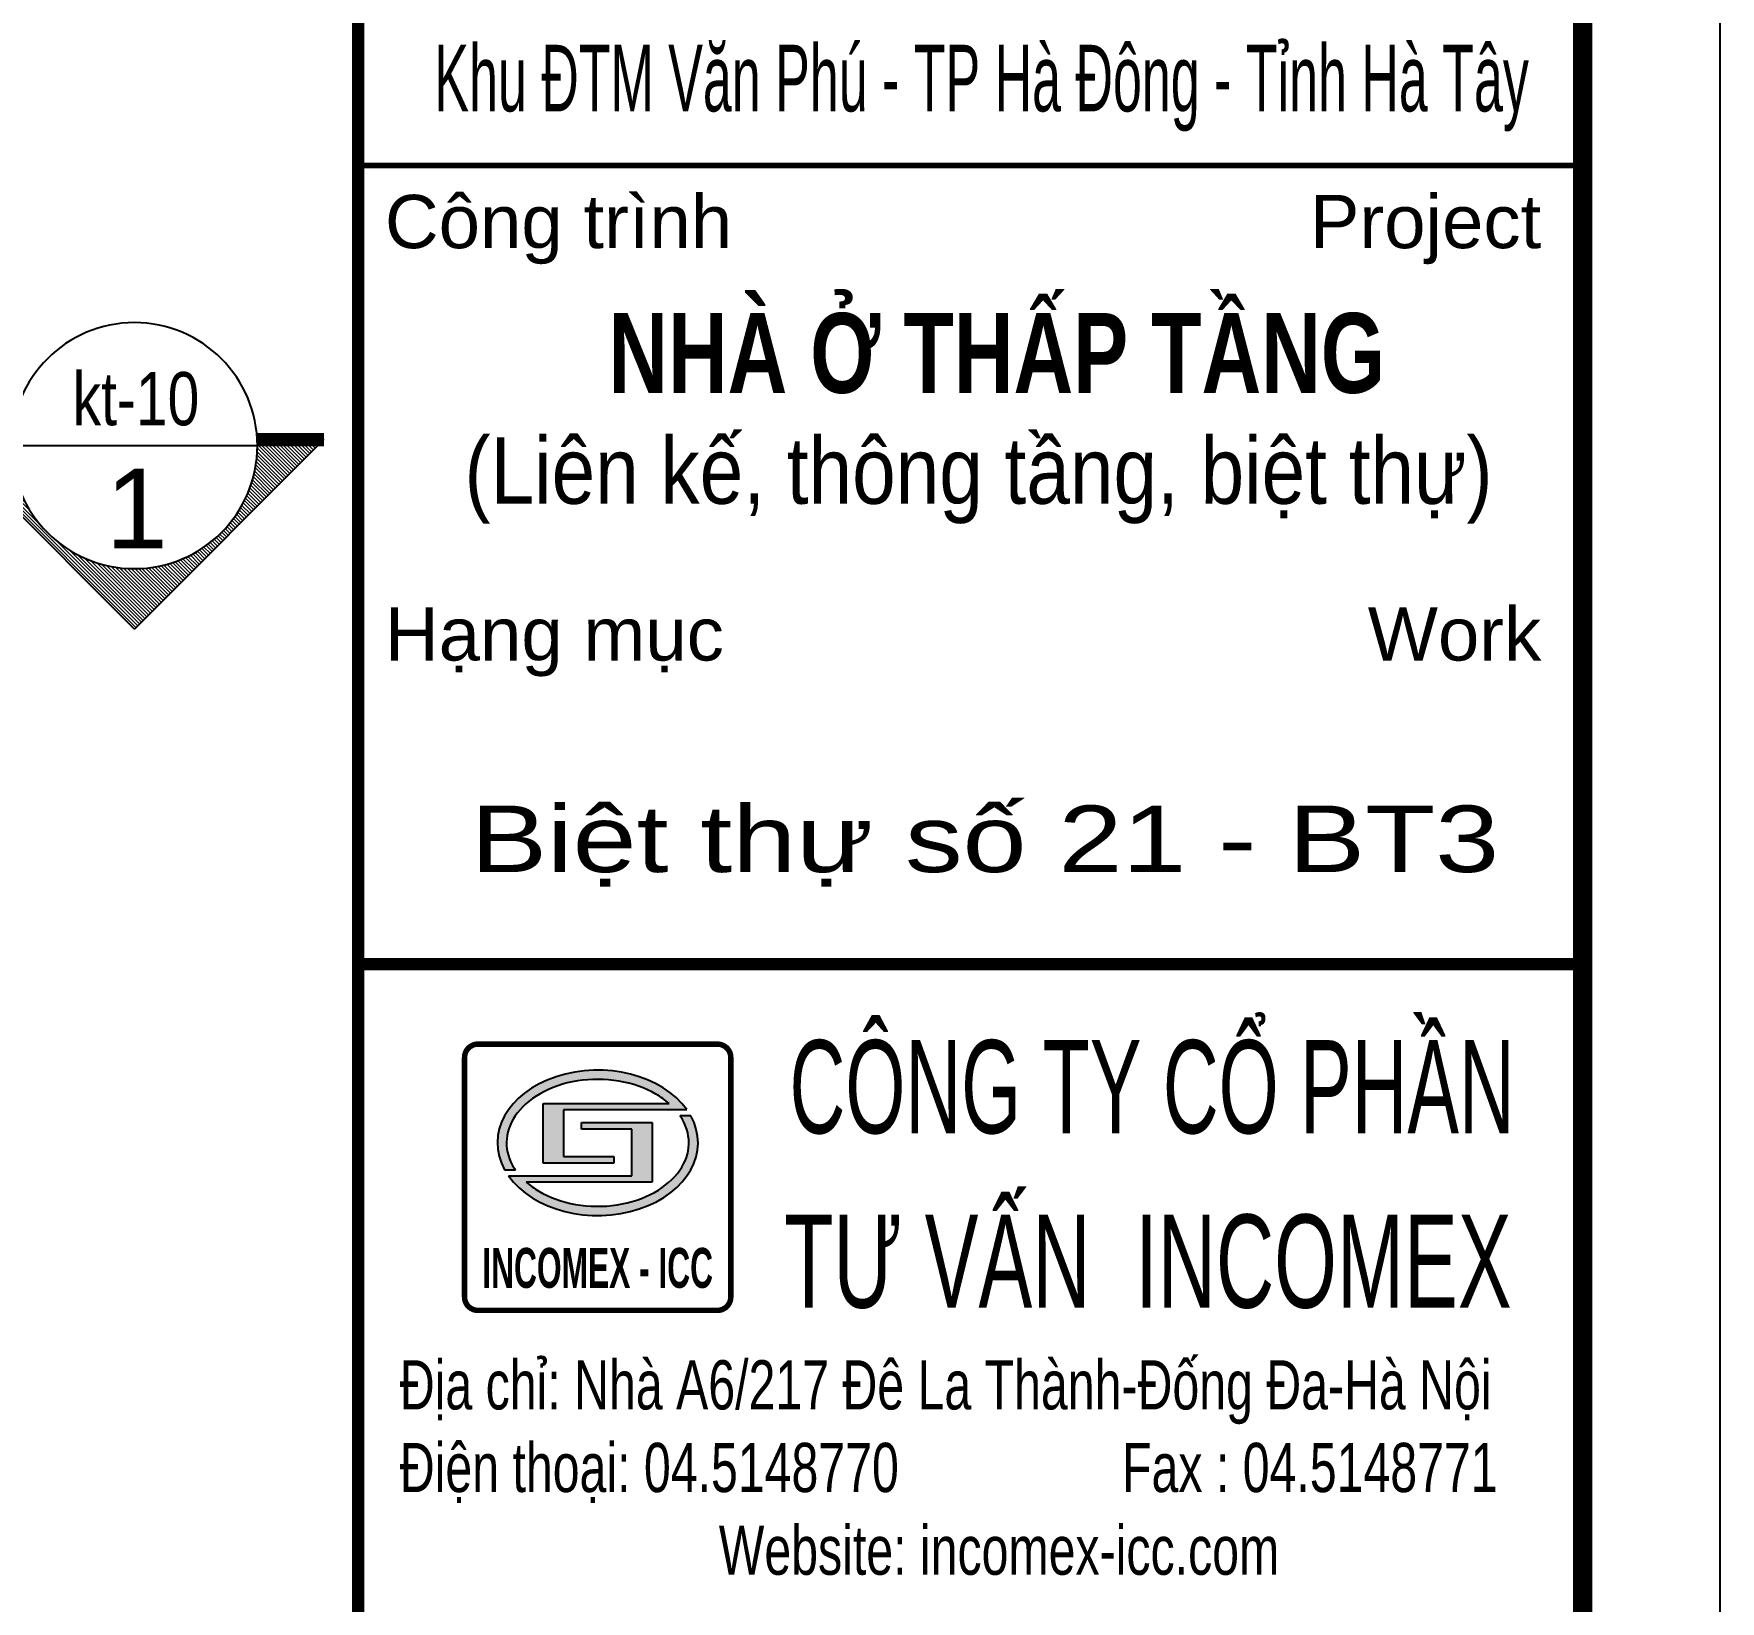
# Model space of a CAD drawing. Header units: millimetres. Extents: x -229618 to 2906, y -178063 to 96806.
# Drawn here: x -190865 to -186113, y -32551 to -28136 of the extents above; entities that cross this region are included whole.
import ezdxf
from ezdxf.enums import TextEntityAlignment as Align

# ---------------------------------------------------------------- set-up
doc = ezdxf.new("R2010")
doc.units = ezdxf.units.MM
doc.header["$LTSCALE"] = 200
doc.header["$MEASUREMENT"] = 0
doc.layers.get('DEFPOINTS').update_dxf_attribs({"linetype": 'CONTINUOUS'})
doc.layers.add('cat', color=1, linetype='CONTINUOUS', lineweight=40)
doc.layers.add('hatch', color=250, linetype='CONTINUOUS', lineweight=5)
doc.layers.add('in', color=203, linetype='CONTINUOUS', lineweight=5, plot=False)
for name, color, linetype in [('KHUNGTEN', 7, 'CONTINUOUS'), ('MANH', 9, 'CONTINUOUS'), ('TEXT', 33, 'CONTINUOUS')]:
    doc.layers.add(name, color=color, linetype=linetype)
doc.styles.add('Aria H B iso', font='Vharialb_0.ttf')
doc.styles.add('Arial iso', font='vnarial_0.ttf')
doc.styles.add('CHU HOA Day', font='Vharial_0.ttf')
doc.styles.add('CHUC HOA MANH', font='chhbg.shx', dxfattribs={"width": 0.8, "height": 250})
doc.styles.add('khung', font='Vhcentn_0.ttf')

# ---------------------------------------------------------------- blocks, each defined once
blk = doc.blocks.new('KhungA3')
at = {"layer": 'KHUNGTEN'}
h = blk.add_hatch(color=1, dxfattribs=at)
edge = h.paths.add_edge_path()
edge.add_ellipse((374.131, 177.301), major_axis=(3.769, 0), ratio=0.724113, start_angle=27.14742, end_angle=201.88862)
edge.add_line((370.634, 176.283), (371.038, 176.283))
edge.add_spline(control_points=[(371.038, 176.283), (371.027, 176.299), (371.016, 176.315), (370.801, 176.649), (370.702, 176.987), (370.711, 177.66), (370.82, 177.997), (371.249, 178.628), (371.57, 178.918), (372.375, 179.376), (372.857, 179.543), (373.879, 179.707), (374.419, 179.705), (375.438, 179.533), (375.918, 179.364), (376.502, 179.024), (376.669, 178.904), (376.816, 178.774)], knot_values=[6.970393, 6.970393, 6.970393, 6.970393, 6.993242, 6.993242, 7.4406, 7.4406, 7.887957, 7.887957, 8.335315, 8.335315, 8.782673, 8.782673, 9.23003, 9.23003, 9.677388, 9.677388, 9.884896, 9.884896, 9.884896, 9.884896], degree=3, periodic=0)
edge.add_line((376.816, 178.774), (372.078, 178.774))
edge.add_line((372.078, 178.774), (372.078, 176.542))
edge.add_line((372.078, 176.542), (374.744, 176.542))
edge.add_line((374.744, 176.542), (374.744, 176.784))
edge.add_line((374.744, 176.784), (372.846, 176.784))
edge.add_line((372.846, 176.784), (372.846, 178.546))
edge.add_line((372.846, 178.546), (377.485, 178.546))
edge = h.paths.add_edge_path()
edge.add_ellipse((374.131, 177.301), major_axis=(-3.769, 0), ratio=0.724113, start_angle=27.14736, end_angle=201.88868)
edge.add_line((377.628, 178.318), (377.224, 178.318))
edge.add_spline(control_points=[(377.224, 178.318), (377.23, 178.309), (377.236, 178.3), (377.452, 177.975), (377.556, 177.637), (377.556, 177.301)], knot_values=[6.283185, 6.283185, 6.283185, 6.283185, 6.295947, 6.295947, 6.743305, 6.743305, 6.743305, 6.743305], degree=3, periodic=0)
edge.add_spline(control_points=[(377.556, 177.301), (377.556, 177.286), (377.556, 177.27), (377.546, 176.919), (377.432, 176.582), (376.994, 175.953), (376.668, 175.665), (375.856, 175.212), (375.372, 175.049), (374.347, 174.892), (373.808, 174.898), (372.791, 175.078), (372.314, 175.251), (371.744, 175.589), (371.586, 175.704), (371.446, 175.828)], knot_values=[3.828793, 3.828793, 3.828793, 3.828793, 3.84897, 3.84897, 4.296328, 4.296328, 4.743686, 4.743686, 5.191044, 5.191044, 5.638401, 5.638401, 6.085759, 6.085759, 6.283185, 6.283185, 6.283185, 6.283185], degree=3, periodic=0)
edge.add_line((371.446, 175.828), (376.184, 175.828))
edge.add_line((376.184, 175.828), (376.184, 176.055))
edge.add_line((376.184, 176.055), (376.184, 178.059))
edge.add_line((376.184, 178.059), (375.416, 178.059))
edge.add_line((375.416, 178.059), (373.518, 178.059))
edge.add_line((373.518, 178.059), (373.518, 177.817))
edge.add_line((373.518, 177.817), (375.416, 177.817))
edge.add_line((375.416, 177.817), (375.416, 176.055))
edge.add_line((375.416, 176.055), (370.777, 176.055))
at = {"layer": 'DEFPOINTS', "color": 8}
blk.add_lwpolyline([(-3.738, 3.813), (416.305, 3.813), (416.305, 300.813), (-3.738, 300.813)], close=True, dxfattribs=at)
at = {"layer": 'KHUNGTEN', "color": 8}
for p, q in [((372.078, 176.542), (372.078, 178.774)), ((372.078, 176.542), (372.078, 178.774)), ((372.078, 178.774), (376.816, 178.774)), ((377.485, 178.546), (372.846, 178.546)), ((372.846, 178.546), (372.846, 176.784)), ((373.518, 178.059), (376.184, 178.059)), ((373.518, 177.817), (373.518, 178.059)), ((375.416, 178.059), (376.184, 178.059)), ((376.184, 178.059), (376.184, 177.817)), ((376.184, 178.059), (376.184, 175.828)), ((377.628, 178.318), (377.224, 178.318)), ((375.416, 177.817), (373.518, 177.817)), ((375.416, 176.055), (375.416, 177.817)), ((372.078, 176.542), (372.078, 176.784)), ((372.846, 176.784), (374.744, 176.784)), ((374.744, 176.784), (374.744, 176.542)), ((370.634, 176.283), (371.038, 176.283)), ((374.744, 176.542), (372.078, 176.542)), ((370.777, 176.055), (375.416, 176.055)), ((376.184, 175.828), (371.446, 175.828)), ((376.184, 175.828), (375.416, 175.828)), ((376.184, 176.055), (376.184, 175.828))]:
    blk.add_line(p, q, dxfattribs=at)
at = {"layer": 'KHUNGTEN', "color": 4}
for points, const_width in [([(7.542, 8.987), (411.131, 8.987), (411.131, 295.639), (7.542, 295.639)], 0.724), ([(365.131, 295.639), (411.131, 295.639), (411.131, 8.987), (365.131, 8.987)], 0.466)]:
    blk.add_lwpolyline(points, close=True, dxfattribs=dict(at, const_width=const_width))
at = {"layer": 'KHUNGTEN', "color": 8, "const_width": 0.207}
blk.add_lwpolyline([(365.131, 214.008), (411.131, 214.008)], dxfattribs=at)
at = {"layer": 'KHUNGTEN', "color": 4, "const_width": 0.466}
blk.add_lwpolyline([(365.131, 184.008), (411.131, 184.008)], dxfattribs=at)
at = {"layer": 'KHUNGTEN', "color": 8, "const_width": 0.207}
blk.add_lwpolyline([(369.631, 171.008), (378.631, 171.008, 0.414214), (379.131, 171.508), (379.131, 180.508, 0.414214), (378.631, 181.008), (369.631, 181.008, 0.414214), (369.131, 180.508), (369.131, 171.508, 0.414214)], format="xyb", close=True, dxfattribs=at)
at = {"layer": 'KHUNGTEN', "color": 8}
for start_param, end_param in [(0.473812, 3.523621), (3.615403, 6.665215)]:
    blk.add_ellipse((374.131, 177.301), major_axis=(3.769, 0), ratio=0.724113, start_param=start_param, end_param=end_param, dxfattribs=at)
for points, knots in [([(376.816, 178.774), (376.669, 178.904), (376.502, 179.024), (375.918, 179.364), (375.438, 179.533), (374.419, 179.705), (373.879, 179.707), (372.857, 179.543), (372.375, 179.376), (371.57, 178.918), (371.249, 178.628), (370.82, 177.997), (370.711, 177.66), (370.702, 176.987), (370.801, 176.649), (371.016, 176.315), (371.027, 176.299), (371.038, 176.283)], [6.970393, 6.970393, 6.970393, 6.970393, 7.177901, 7.177901, 7.625258, 7.625258, 8.072616, 8.072616, 8.519974, 8.519974, 8.967332, 8.967332, 9.414689, 9.414689, 9.862047, 9.862047, 9.884896, 9.884896, 9.884896, 9.884896]), ([(371.446, 175.828), (371.586, 175.704), (371.744, 175.589), (372.314, 175.251), (372.791, 175.078), (373.808, 174.898), (374.347, 174.892), (375.372, 175.049), (375.856, 175.212), (376.668, 175.665), (376.994, 175.953), (377.432, 176.582), (377.546, 176.919), (377.556, 177.27), (377.556, 177.286), (377.556, 177.301), (377.556, 177.637), (377.452, 177.975), (377.236, 178.3), (377.23, 178.309), (377.224, 178.318)], [3.828793, 3.828793, 3.828793, 3.828793, 4.026219, 4.026219, 4.473577, 4.473577, 4.920935, 4.920935, 5.368293, 5.368293, 5.81565, 5.81565, 6.263008, 6.263008, 6.283185, 6.283185, 6.283185, 6.730543, 6.730543, 6.743305, 6.743305, 6.743305, 6.743305])]:
    blk.add_open_spline(points, degree=3, knots=knots, dxfattribs=at)
at = {"layer": 'KHUNGTEN', "color": 7}
for s, height, style, width, p, p2 in [('Khu §TM V¨n Phó - TP Hµ §«ng - TØnh Hµ T©y', 2.5, 'Arial iso', 0.558949, (367.995, 216.042), (409.114, 216.042)), ('nhµ ë thÊp tÇng ', 3, 'Aria H B iso', 0.745677, (374.535, 205.468), (404.57, 205.468)), ('(Liªn kÕ, th«ng tÇng, biÖt thù)', 2.5, 'Arial iso', 0.850064, (369.129, 201.303), (407.75, 201.303)), ('BiÖt thù sè 21 - BT3', 2.5, 'Arial iso', 1.25209, (369.351, 187.469), (407.998, 187.469)), ('InCOMEX - icc', 1.5, 'Aria H B iso', 0.568281, (369.798, 171.853), (378.464, 171.853))]:
    blk.add_text(s, height=height, dxfattribs=dict(at, style=style, width=width)).set_placement(p, p2, align=Align.FIT)
at = {"layer": 'KHUNGTEN', "color": 8, "style": 'Arial iso'}
for s, height, width, p in [('C«ng tr×nh', 2, 1, (366.139, 210.904)), ('H¹ng môc', 2, 1, (366.139, 195.415)), ('§iÖn tho¹i: 04.5148770', 1.84793, 0.702283, (366.698, 164.183)), ('Website: incomex-icc.com', 1.84793, 0.702283, (378.682, 161.078))]:
    blk.add_text(s, height=height, dxfattribs=dict(at, width=width)).set_placement(p)
for s, height, width, p in [('Project', 2, 1, (409.579, 210.904)), ('Work', 2, 1, (409.579, 195.415)), ('Fax : 04.5148771', 1.84793, 0.702283, (407.941, 164.183))]:
    blk.add_text(s, height=height, dxfattribs=dict(at, width=width)).set_placement(p, align=Align.RIGHT)
at = {"layer": 'KHUNGTEN', "style": 'khung'}
for s, width, p, p2 in [('c«ng ty cæ phÇn ', 0.584327, (381.339, 177.658), (409.389, 177.658)), ('t\xad vÊn  INCOMEX', 0.595522, (381.138, 171.108), (408.466, 171.108))]:
    blk.add_text(s, height=3.5, dxfattribs=dict(at, width=width)).set_placement(p, p2, align=Align.FIT)
at = {"layer": 'KHUNGTEN', "color": 8, "style": 'Arial iso', "width": 0.702283}
blk.add_text('§Þa chØ: Nhµ A6/217 §ª La Thµnh-§èng §a-Hµ Néi', height=1.84793, dxfattribs=at).set_placement((366.698, 167.287), (407.714, 167.287), align=Align.FIT)
blk = doc.blocks.new('can')
at = {"layer": 'hatch'}
h = blk.add_hatch(dxfattribs=at)
h.set_pattern_fill('ANSI31', color=256, scale=77, style=0)
h.set_pattern_definition([(45, (-226987.2, -81426.4), (-6.80590277, 6.80590277), [])])
h.paths.add_polyline_path([(462, 0, -0.01239), (461.4, -22.9), (711.9, -22.9), (0, 689.1), (-711.9, -22.9), (-461.4, -22.9, -0.01239), (-462, 0, -1)])
at = {"layer": 'cat', "linetype": 'Continuous', "const_width": 49.9}
for points in [[(-461.4, -22.9), (-711.9, -22.9)], [(461.4, -22.9), (711.9, -22.9)]]:
    blk.add_lwpolyline(points, dxfattribs=at)
at = {"layer": 'MANH', "linetype": 'Continuous'}
for p in [(-711.9, -22.9), (711.9, -22.9)]:
    blk.add_line(p, (0, 689.1), dxfattribs=at)
at = {"layer": 'MANH'}
blk.add_line((-462, 0), (462, 0), dxfattribs=at)
blk.add_circle((0, 0), 462, dxfattribs=at)
at = {"layer": 'TEXT', "style": 'CHU HOA Day'}
blk.add_attdef('A', text='', height=300, dxfattribs=at).set_placement((9, 86), align=Align.CENTER)
at = {"layer": 'TEXT', "style": 'CHUC HOA MANH', "width": 0.65}
blk.add_attdef('KT-00', text='', height=230, dxfattribs=at).set_placement((5.9, -276.4), align=Align.CENTER)

msp = doc.modelspace()

# ---------------------------------------------------------------- linework, layer by layer
at = {"layer": 'in', "linetype": 'Continuous'}
msp.add_lwpolyline([(-217616.4, -44271.6), (-186113.1, -44271.6), (-186113.1, -21996.6), (-217616.4, -21996.6)], close=True, dxfattribs=at)

# ---------------------------------------------------------------- block references
at = {"layer": 'KHUNGTEN', "xscale": 75, "yscale": 75, "zscale": 75.00000000000009}
msp.add_blockref('KhungA3', (-217336, -44557.6), dxfattribs=at)
at = {"layer": 'TEXT', "linetype": 'Continuous'}
ref = msp.add_blockref('can', (-190581.5, -29296.1), dxfattribs=dict(at, xscale=-0.749999999825377, yscale=0.7499999997962732, zscale=0.7499999997956535, rotation=180))
ref.add_attrib('A', '1', dxfattribs={"height": 225, "style": 'CHU HOA Day'}).set_placement((-190574.8, -29585.6), align=Align.CENTER)
ref.add_attrib('KT-00', 'kt-10', dxfattribs={"color": 3, "height": 150, "style": 'CHUC HOA MANH', "width": 0.8}).set_placement((-190577.1, -29238.8), align=Align.CENTER)

doc.saveas('drawing.dxf')
